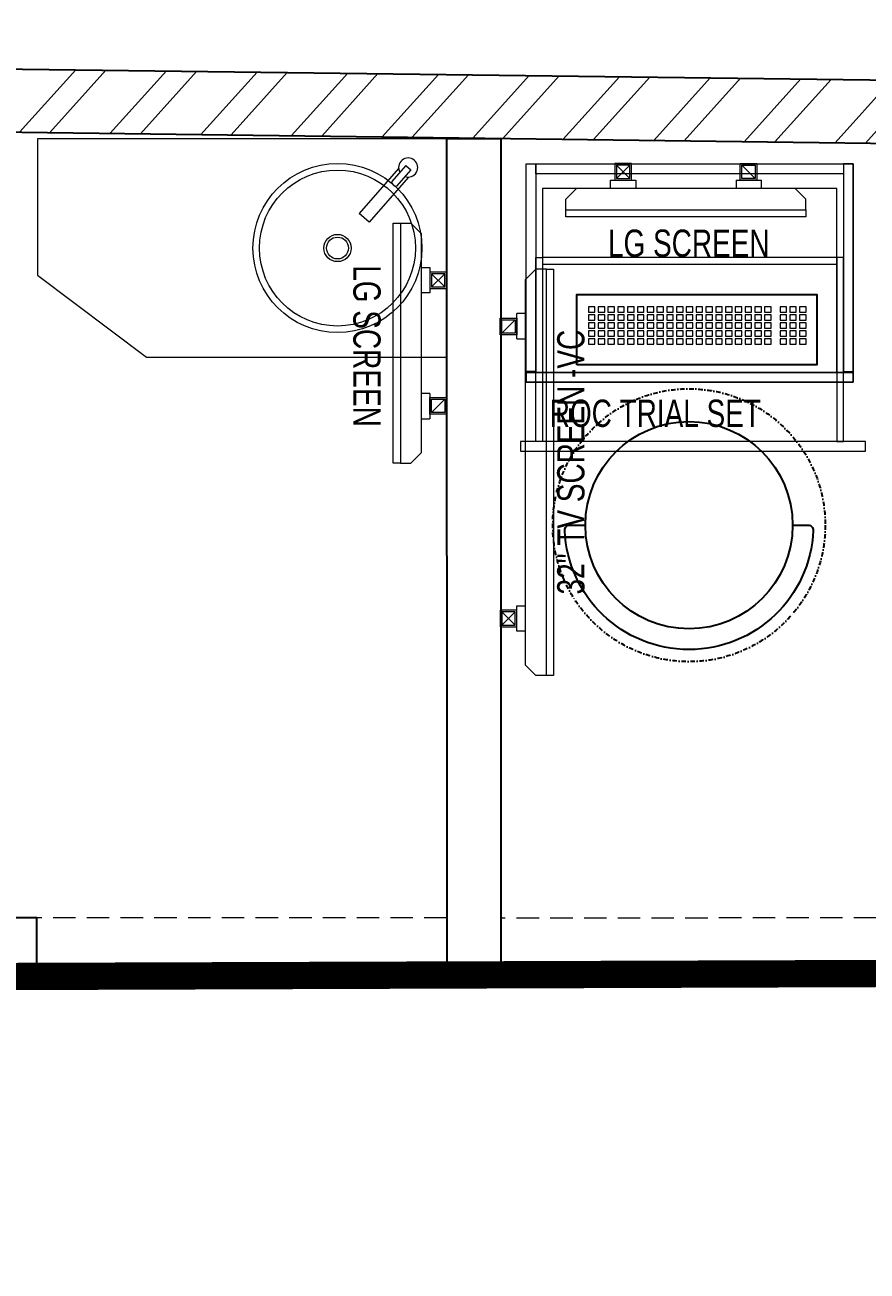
# Model space of a CAD drawing. Header units: feet. Extents: x 8618377 to 8629531, y -5935222 to -5925257.
# Drawn here: x 8624801 to 8626346, y -5928092 to -5925808 of the extents above; entities that cross this region are included whole.
import ezdxf

# ---------------------------------------------------------------- set-up
doc = ezdxf.new("R2010")
doc.units = ezdxf.units.FT
doc.header["$LTSCALE"] = 33
doc.header["$MEASUREMENT"] = 0
for name, pattern in [('a_p6_plan_L18$0$HIDDEN', [0.375, 0.25, -0.125]), ('ACAD_ISO03W100', [30, 12, -18]), ('DASHDOT2', [0.5, 0.25, -0.125, 0, -0.125]), ('HIDDEN', [9.524999999999995, 6.349999999999997, -3.174999999999998])]:
    doc.linetypes.add(name, pattern=pattern)
doc.layers.add('A-WALL', color=1, linetype='Continuous')
for name, color, linetype, lineweight in [('Floor-Unit', 1, 'Continuous', 13), ('LENS-DIM', 252, 'Continuous', 5), ('LENS-FURNITURE', 13, 'Continuous', 9), ('LENS-PARTITION', 21, 'Continuous', 25), ('LENS-TEXT', 31, 'Continuous', 5), ('LENS_CURTAIN', 5, 'a_p6_plan_L18$0$HIDDEN', 9), ('LENS_PARTITION', 21, 'Continuous', 25), ('LK-EQPMT', 3, 'Continuous', 18), ('LK-FLUTTED FINISH', 20, 'Continuous', 30), ('LK-FURNITURE', 13, 'Continuous', 9), ('LK-IT', 3, 'Continuous', 18), ('LN-ELEVATION-1', 81, 'Continuous', 25), ('LN-ELEVATION-2', 103, 'Continuous', 20), ('LN-ELEVATION-3', 125, 'Continuous', 18), ('LN-HATCH', 251, 'Continuous', 0), ('TV', 92, 'Continuous', 18)]:
    doc.layers.add(name, color=color, linetype=linetype, lineweight=lineweight)
doc.styles.get("Standard").update_dxf_attribs({"font": 'GILC____.TTF'})

# ---------------------------------------------------------------- blocks, each defined once
blk = doc.blocks.new('A$C72038f08')
at = {"layer": 'LN-HATCH'}
h = blk.add_hatch(dxfattribs=at)
h.set_pattern_fill('ANSI32', color=256, scale=333, angle=180)
h.set_pattern_definition([(225, (-8978160.31129633, 5277344.562237962), (88.29995930067012, -88.29995930067015), []), (225, (-8978219.177935766, 5277344.562237962), (88.29995930067012, -88.29995930067015), [])])
h.paths.add_polyline_path([(-2855.183016434312, 1512.053552487865), (-3012.195700496435, 1521.751239735633), (-1883.055850965902, -3005.901541905478), (-1728.461648542434, -3005.901541905478)])
h.paths.add_polyline_path([(-2039.934128154069, 3276.42491301708), (-3472.769645893946, 3368.571990856901), (-3089.449883779511, 1831.52696678508), (-2934.309119451791, 1829.335349399596), (-3286.816624904052, 3242.828627733514), (-2043.785355499014, 3162.489277565852)])
h.paths.add_polyline_path([(-1127.275507654994, 3217.730929022655), (-1131.136610139161, 3103.503145085648), (5447.043920058757, 2678.343487327918), (6981.125985372812, -3459.858302844688), (7098.934420319274, -3459.858302844688), (5537.163118410855, 2789.134249759838)])
at = {"layer": 'A-WALL'}
for p, q in [((-3286.816624904052, 3242.828627733514, 2727.505546853396), (5447.043920058757, 2678.343487327918, 2727.505546853396)), ((-1127.275507654994, 3217.730929022655, 2727.505546853396), (5537.163118410855, 2789.134249759838, 2727.505546853396))]:
    blk.add_line(p, q, dxfattribs=at)
blk = doc.blocks.new('TRIAL SET ROC')
at = {"layer": 'LENS-DIM', "ltscale": 0.5}
for points in [[(-400.3652351796627, -364.3162249757442), (-430.3652351796626, -364.3162249757442)], [(169.6347648203373, -364.3162249757442), (139.6347648203373, -364.3162249757442)]]:
    blk.add_lwpolyline(points, dxfattribs=at)
at = {"layer": 'LENS-FURNITURE'}
blk.add_lwpolyline([(-430.3652351796626, 18), (169.6347648203373, 18), (169.6347648203373, -382.3162249757443), (-430.3652351796626, -382.3162249757443)], close=True, dxfattribs=at)
at = {"layer": 'LENS-FURNITURE', "color": 146}
for points in [[(-412.3652351796627, -153.6065521437457), (-400.3652351796627, -153.6065521437457), (-400.3652351796628, -490.6065521437458), (-412.3652351796627, -490.6065521437458)], [(139.6347648203373, -153.6065521437458), (-400.3652351796627, -153.6065521437457), (-400.3652351796627, -165.6065521437457), (139.6347648203373, -165.6065521437458)], [(151.6347648203373, -153.6065521437458), (139.6347648203373, -153.6065521437458), (139.6347648203372, -490.6065521437458), (151.6347648203373, -490.6065521437458)], [(192.1347648203373, -490.6065521437458), (-440.8652351796627, -490.6065521437458), (-440.8652351796627, -508.6065521437458), (192.1347648203373, -508.6065521437458)]]:
    blk.add_lwpolyline(points, close=True, dxfattribs=at)
at = {"layer": 'LN-ELEVATION-2'}
for points in [[(-430.3652351796626, 18), (-412.3652351796627, 18), (-412.3652351796627, -362.3162249757442), (-430.3652351796626, -362.3162249757442)], [(-412.3652351796627, 18), (151.6347648203373, 18), (151.6347648203373, 0), (-412.3652351796627, 0)], [(169.6347648203373, 18), (151.6347648203373, 18), (151.6347648203373, -362.3162249757442), (169.6347648203373, -362.3162249757442)], [(169.6347648203373, -364.3162249757442), (-430.3652351796626, -364.3162249757442), (-430.3652351796626, -382.3162249757443), (169.6347648203373, -382.3162249757443)], [(169.6347648203373, -382.3162249757443), (-430.3652351796626, -382.3162249757443), (-430.3652351796626, -364.3162249757442), (169.6347648203373, -364.3162249757442)]]:
    blk.add_lwpolyline(points, close=True, dxfattribs=at)
at = {"layer": 'LN-ELEVATION-2', "linetype": 'HIDDEN', "ltscale": 100}
blk.add_lwpolyline([(-400.3652351796627, -364.3162249757442), (139.6347648203373, -364.3162249757442), (139.6347648203373, -27.35909500904381), (-400.3652351796627, -27.35909500904381)], close=True, dxfattribs=at)
at = {"insert": (-386.8645105547048, -414.1468168679739), "char_height": 50, "attachment_point": 1}
blk.add_mtext_dynamic_manual_height_columns('ROC TRIAL SET', width=625.228464345434, gutter_width=500, heights=[0], dxfattribs=at)
blk = doc.blocks.new('*U21')
at = {"layer": 'LK-EQPMT', "ltscale": 12}
blk.add_lwpolyline([(5.986879315214991, 4.914598100478997), (-5.986879315214991, 4.914598100478997), (-5.986879315214991, -4.914598100478997), (5.986879315214991, -4.914598100478997)], close=True, dxfattribs=at)
blk = doc.blocks.new('*U22')
at = {"color": 0, "linetype": 'ByBlock', "lineweight": -2}
for p in [(0, 0), (17.96063794564497, 0), (35.92127589128995, 0), (53.88191383693492, 0), (71.8425517825799, 0), (89.80318972822487, 0), (107.7638276738698, 0), (125.7244656195148, 0), (143.6851035651598, 0), (161.6457415108048, 0), (179.6063794564497, 0), (197.5670174020947, 0), (215.5276553477397, 0), (233.4882932933847, 0), (251.4489312390296, 0), (269.4095691846746, 0), (287.3702071303196, 0), (305.3308450759646, 0), (323.2914830216096, 0), (-9e-16, -14.74379430143699), (17.96063794564497, -14.74379430143699), (35.92127589128995, -14.74379430143699), (53.88191383693492, -14.74379430143699), (71.8425517825799, -14.74379430143699), (89.80318972822487, -14.74379430143699), (107.7638276738698, -14.74379430143699), (125.7244656195148, -14.74379430143699), (143.6851035651598, -14.74379430143699), (161.6457415108048, -14.74379430143699), (179.6063794564497, -14.74379430143699), (197.5670174020947, -14.74379430143699), (215.5276553477397, -14.74379430143699), (233.4882932933847, -14.74379430143699), (251.4489312390296, -14.74379430143699), (269.4095691846746, -14.74379430143699), (287.3702071303196, -14.74379430143699), (305.3308450759646, -14.74379430143699), (323.2914830216096, -14.74379430143699), (-1.8e-15, -29.48758860287398), (-2.7e-15, -44.23138290431096), (17.96063794564497, -29.48758860287398), (17.96063794564497, -44.23138290431096), (35.92127589128995, -29.48758860287398), (35.92127589128995, -44.23138290431096), (53.88191383693492, -29.48758860287398), (53.88191383693492, -44.23138290431096), (71.8425517825799, -29.48758860287398), (71.8425517825799, -44.23138290431096), (89.80318972822487, -29.48758860287398), (89.80318972822487, -44.23138290431096), (107.7638276738698, -29.48758860287398), (107.7638276738698, -44.23138290431096), (125.7244656195148, -29.48758860287398), (125.7244656195148, -44.23138290431096), (143.6851035651598, -29.48758860287398), (143.6851035651598, -44.23138290431096), (161.6457415108048, -29.48758860287398), (161.6457415108048, -44.23138290431096), (179.6063794564497, -29.48758860287398), (179.6063794564497, -44.23138290431096), (197.5670174020947, -29.48758860287398), (197.5670174020947, -44.23138290431096), (215.5276553477397, -29.48758860287398), (215.5276553477397, -44.23138290431096), (233.4882932933847, -29.48758860287398), (233.4882932933847, -44.23138290431096), (251.4489312390296, -29.48758860287398), (251.4489312390296, -44.23138290431096), (269.4095691846746, -29.48758860287398), (269.4095691846746, -44.23138290431096), (287.3702071303196, -29.48758860287398), (287.3702071303196, -44.23138290431096), (305.3308450759646, -29.48758860287398), (305.3308450759646, -44.23138290431096), (323.2914830216096, -29.48758860287398), (323.2914830216096, -44.23138290431096), (-3.6e-15, -58.97517720574795), (17.96063794564497, -58.97517720574795), (35.92127589128994, -58.97517720574795), (53.88191383693492, -58.97517720574795), (71.8425517825799, -58.97517720574795), (89.80318972822487, -58.97517720574795), (107.7638276738698, -58.97517720574795), (125.7244656195148, -58.97517720574795), (143.6851035651598, -58.97517720574795), (161.6457415108048, -58.97517720574795), (179.6063794564497, -58.97517720574795), (197.5670174020947, -58.97517720574795), (215.5276553477397, -58.97517720574795), (233.4882932933847, -58.97517720574795), (251.4489312390296, -58.97517720574795), (269.4095691846746, -58.97517720574795), (287.3702071303196, -58.97517720574795), (305.3308450759646, -58.97517720574795), (323.2914830216096, -58.97517720574795)]:
    blk.add_blockref('*U21', p, dxfattribs=at)
blk = doc.blocks.new('*U19')
at = {"layer": 'LK-EQPMT', "ltscale": 12}
blk.add_lwpolyline([(5.986879315214991, 4.914598100478997), (-5.986879315214991, 4.914598100478997), (-5.986879315214991, -4.914598100478997), (5.986879315214991, -4.914598100478997)], close=True, dxfattribs=at)
blk = doc.blocks.new('*U20')
at = {"color": 0, "linetype": 'ByBlock', "lineweight": -2}
for p in [(0, 0), (17.96063794564497, 0), (35.92127589128995, 0), (-9e-16, -14.74379430143699), (17.96063794564497, -14.74379430143699), (35.92127589128995, -14.74379430143699), (-1.8e-15, -29.48758860287398), (-2.7e-15, -44.23138290431096), (17.96063794564497, -29.48758860287398), (17.96063794564497, -44.23138290431096), (35.92127589128995, -29.48758860287398), (35.92127589128995, -44.23138290431096), (-3.6e-15, -58.97517720574795), (17.96063794564497, -58.97517720574795), (35.92127589128994, -58.97517720574795)]:
    blk.add_blockref('*U19', p, dxfattribs=at)
blk = doc.blocks.new('*U15')
at = {"ltscale": 12}
blk.add_lwpolyline([(8.040144996717572, 2.91038e-11), (8.040144996717572, 129.0940371821052), (448.0401449967176, 129.0940371821052), (448.0401449967176, 2.91038e-11)], close=True, dxfattribs=at)
for name, p in [('*U22', (35.16895717114949, 101.6202952143818)), ('*U20', (386.6121428576974, 101.6202952143818))]:
    blk.add_blockref(name, p)
blk = doc.blocks.new('CLINIC SCREEN')
at = {"layer": 'TV'}
for p, q in [((-103.1090284836336, 42.85441964946222), (-127.4114311772946, 18.55201695591665)), ((-127.4114311772946, 42.85441964946222), (-103.1090284836336, 18.55201695591665)), ((102.7052824410566, 42.85441964946222), (127.007685134602, 18.55201695591665))]:
    blk.add_line(p, q, dxfattribs=at)
at = {"layer": 'TV', "ltscale": 12}
for p, q in [((-220.0000000000082, -19.41163062257681), (-200.5883693773149, 0)), ((200.5883693773149, 0), (-200.5883693773149, 0)), ((-138.5315413423604, 0), (-138.5315413423604, 15.514207008644)), ((-138.5315413423604, 15.514207008644), (-91.98892031613741, 15.514207008644)), ((-91.98892031613741, 15.514207008644), (-91.98892031613741, 0)), ((91.98892031610741, 15.514207008644), (91.98892031610741, 0)), ((91.98892031610741, 15.514207008644), (138.5315413423595, 15.514207008644)), ((138.5315413423595, 0), (138.5315413423595, 15.514207008644)), ((219.9999999999918, -19.41163062257681), (200.5883693773149, 0)), ((-220.0000000000082, -38.82326124538668), (-220.0000000000082, -19.41163062257681)), ((219.9999999999918, -38.82326124538668), (219.9999999999918, -19.41163062257681))]:
    blk.add_line(p, q, dxfattribs=at)
at = {"layer": 'TV'}
for points in [[(-130.4492315140169, 15.51421661919448), (-100.0712281470269, 15.51421661919448), (-100.0712281470269, 45.89221998606814), (-130.4492315140169, 45.89221998606814)], [(130.0454854713243, 15.51421661919448), (99.66748210433435, 15.51421661919448), (99.66748210433435, 45.89221998606814), (130.0454854713243, 45.89221998606814)], [(-127.4114311772946, 18.55201695591665), (-103.1090284836336, 18.55201695591665), (-103.1090284836336, 42.85441964946222), (-127.4114311772946, 42.85441964946222)], [(127.007685134602, 18.55201695591665), (102.7052824410566, 18.55201695591665), (102.7052824410566, 42.85441964946222), (127.007685134602, 42.85441964946222)]]:
    blk.add_lwpolyline(points, close=True, dxfattribs=at)
at = {"layer": 'TV', "ltscale": 12}
blk.add_lwpolyline([(-220.0000000000082, -51.71278328332107), (-220.0000000000082, -38.82326124538668), (219.9999999999918, -38.82326124538668), (219.9999999999918, -51.71278328332107)], close=True, dxfattribs=at)
at = {"layer": 'Floor-Unit', "color": 0, "ltscale": 2, "insert": (5.199680584678389, -100.4085774972336), "char_height": 50, "attachment_point": 5}
blk.add_mtext_dynamic_manual_height_columns('LG SCREEN', width=466.4796511627907, gutter_width=12.5, heights=[0], dxfattribs=at)
blk = doc.blocks.new('DOCTOR STOOL')
at = {"layer": 'LN-ELEVATION-1', "ltscale": 100}
blk.add_lwpolyline([(228, 37.80991746066138), (228, 9.119999997317787, -0.4264743413925903), (218.5, 0.0079201031476259, -0.959166304662544), (218.5, 455.611914822366, -0.4264743413925903), (228, 446.4998349279631), (228, 417.8099174646193)], format="xyb", dxfattribs=at)
at = {"layer": 'LN-ELEVATION-1', "linetype": 'DASHDOT2'}
blk.add_circle((228, 227.8099174629897), 250, dxfattribs=at)
at = {"layer": 'LN-ELEVATION-1', "ltscale": 100}
blk.add_circle((228, 227.8099174629897), 190, dxfattribs=at)
blk = doc.blocks.new('32INCH VC FOR CLINIC')
at = {"layer": 'LK-EQPMT'}
for p, q in [((116.8909715171903, 152.5672029328125), (92.58856882341206, 128.264800239267)), ((92.58856882341206, 152.5672029328125), (116.8909715171903, 128.264800239267)), ((627.7052824404091, 152.5672029328125), (652.0076851341872, 128.264800239267))]:
    blk.add_line(p, q, dxfattribs=at)
at = {"layer": 'LK-EQPMT', "ltscale": 12}
for p, q in [((81.46845865808427, 109.7127832833503), (81.46845865808427, 125.2269902919943)), ((81.46845865808427, 125.2269902919943), (128.0110796838999, 125.2269902919943)), ((128.0110796838999, 125.2269902919943), (128.0110796838999, 109.7127832833503)), ((616.9889203161001, 125.2269902919943), (616.9889203161001, 109.7127832833503)), ((616.9889203161001, 125.2269902919943), (663.5315413419156, 125.2269902919943)), ((663.5315413419156, 109.7127832833503), (663.5315413419156, 125.2269902919943)), ((0, 90.30115266077335), (19.41163062304258, 109.7127832833503)), ((725.5883693769574, 109.7127832833503), (19.41163062304258, 109.7127832833503)), ((745, 90.30115266077335), (725.5883693769574, 109.7127832833503)), ((0, 70.88952203796362), (0, 90.30115266077335)), ((745, 70.88952203796362), (745, 90.30115266077335))]:
    blk.add_line(p, q, dxfattribs=at)
at = {"layer": 'LK-EQPMT'}
for points in [[(89.55076848529278, 125.2269999025447), (119.9287718534469, 125.2269999025447), (119.9287718534469, 155.6050032694184), (89.55076848529278, 155.6050032694184)], [(92.58856882341206, 128.264800239267), (116.8909715171903, 128.264800239267), (116.8909715171903, 152.5672029328125), (92.58856882341206, 152.5672029328125)], [(655.0454854704439, 125.2269999025447), (624.6674821041522, 125.2269999025447), (624.6674821041522, 155.6050032694184), (655.0454854704439, 155.6050032694184)], [(652.0076851341872, 128.264800239267), (627.7052824404091, 128.264800239267), (627.7052824404091, 152.5672029328125), (652.0076851341872, 152.5672029328125)]]:
    blk.add_lwpolyline(points, close=True, dxfattribs=at)
at = {"layer": 'LK-EQPMT', "ltscale": 12}
blk.add_lwpolyline([(0, 58.0000000000291), (0, 70.88952203796362), (745, 70.88952203796362), (745, 58.0000000000291)], close=True, dxfattribs=at)
at = {"layer": 'LENS-TEXT', "color": 0, "ltscale": 2, "insert": (391.1996805854142, 25.6359011628374), "char_height": 50, "attachment_point": 5}
blk.add_mtext_dynamic_manual_height_columns('32" TV SCREEN -VC', width=466.4796511627907, gutter_width=12.5, heights=[0], dxfattribs=at)
blk = doc.blocks.new('rtf')
at = {"color": 0, "linetype": 'ByBlock', "lineweight": -2}
for p, q in [((16412.5253540573, -172798.8148984113), (16452.40026456733, -172798.8148984113)), ((16412.5253540573, -172810.8148984113), (16412.5253540573, -172798.8148984113)), ((16412.5253540573, -172810.8148984113), (16452.40026456733, -172810.8148984113)), ((16425.26329468148, -172793.1007600746), (16535.26329468148, -172793.1007600746)), ((16535.26329468148, -172793.1007600746), (16535.26329468148, -172817.1007600746)), ((16425.26329468148, -172817.1007600746), (16535.26329468148, -172817.1007600746))]:
    blk.add_line(p, q, dxfattribs=at)
for centre, radius, start, end in [((16412.5253540573, -172805.1007600746), 17.5, 21.05058810897431, 340.9421780194656), ((16444.53660690578, -172804.8148984114), 9.891264419597851, 322.656233941354, 37.34376605891414)]:
    blk.add_arc(centre, radius, start, end, dxfattribs=at)
blk = doc.blocks.new('dsg')
at = {"color": 0, "linetype": 'ByBlock', "lineweight": -2}
for radius in [155, 143, 25, 20]:
    blk.add_circle((11491.5035008227, -171102.5847399924), radius, dxfattribs=at)
blk.add_blockref('rtf', (-5117.472106590168, 1702.9323767405), dxfattribs=at)

msp = doc.modelspace()

# ---------------------------------------------------------------- linework, layer by layer
at = {"layer": 'LENS-PARTITION'}
for points in [[(8625674.69515702, -5926016.875202624), (8625574.69515702, -5926016.875202625), (8625575.007551264, -5927545.047664547), (8625675.007551266, -5927545.047664547)], [(8624823.498155616, -5927444.892743936), (8623125.006341644, -5927444.892743936), (8623125.006341644, -5927544.99551157), (8624823.498155616, -5927544.99551157)]]:
    msp.add_lwpolyline(points, close=True, dxfattribs=at)
at = {"layer": 'LENS_CURTAIN', "ltscale": 5}
for points in [[(8625575.00082728, -5927444.842321708), (8624823.498155616, -5927444.892743936), (8624823.504837621, -5927544.89274371), (8625575.007509286, -5927544.842321483)], [(8626425.000867588, -5927444.997549725), (8625675.000869263, -5927445.047664772), (8625675.007551266, -5927545.047664547), (8626425.007549595, -5927544.997549502)]]:
    msp.add_lwpolyline(points, close=True, dxfattribs=at)
at = {"layer": 'LK-FLUTTED FINISH', "linetype": 'ACAD_ISO03W100', "ltscale": 0.05, "const_width": 50}
msp.add_lwpolyline([(8626969.44114702, -5927544.727292347), (8621592.845157292, -5927563.163828741), (8621730.679142762, -5928025.818238875)], dxfattribs=at)
at = {"layer": 'LK-FURNITURE'}
msp.add_lwpolyline([(8625574.69515702, -5926416.875202625), (8625574.69515702, -5926016.875202625), (8624824.69515702, -5926016.875202625), (8624824.69515702, -5926266.875202625), (8625024.69515702, -5926416.875202625)], close=True, dxfattribs=at)

# ---------------------------------------------------------------- block references
for name, p in [('TRIAL SET ROC', (8626150.974638456, -5926080.645671622)), ('*U15', (8625805.755074287, -5926430.918741243))]:
    msp.add_blockref(name, p)
at = {"rotation": 89.99999999999999}
msp.add_blockref('32INCH VC FOR CLINIC', (8625828.695162663, -5927000.549463222), dxfattribs=at)
at = {"layer": 'LENS-DIM', "color": 2, "rotation": 2.956316628160904}
msp.add_blockref('A$C72038f08', (8622018.78710523, -5928992.883211812, -11137.20074172882), dxfattribs=at)
at = {"layer": 'LENS-FURNITURE', "rotation": 89.99999999999999}
msp.add_blockref('DOCTOR STOOL', (8626247.274912627, -5926952.959277245), dxfattribs=at)
at = {"layer": 'LENS_PARTITION'}
msp.add_blockref('CLINIC SCREEN', (8626013.806671077, -5926108.00476663), dxfattribs=at)
at = {"layer": 'LK-IT', "rotation": 270.0000000000608}
msp.add_blockref('CLINIC SCREEN', (8625528.856316637, -5926391.296458221), dxfattribs=at)
at = {"layer": 'LN-ELEVATION-3', "rotation": 228.8441725848134}
msp.add_blockref('dsg', (8761764.346132487, -6030168.846151743), dxfattribs=at)

doc.saveas('drawing.dxf')
